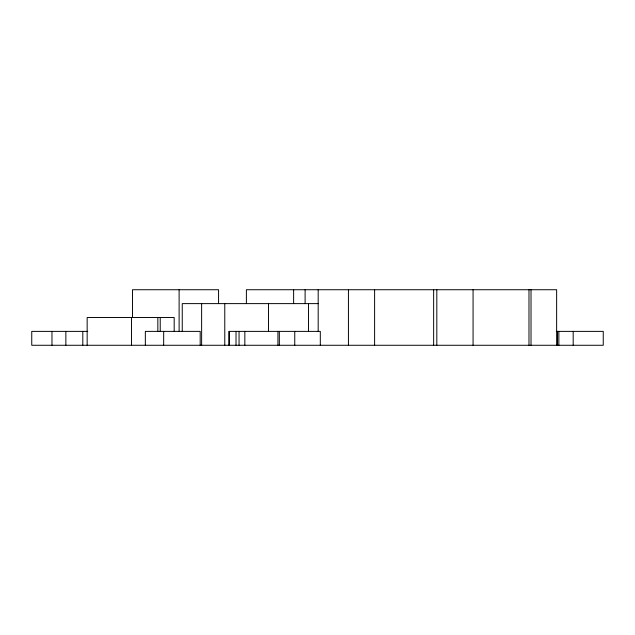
<?xml version="1.0" encoding="UTF-8"?>
<svg xmlns="http://www.w3.org/2000/svg" width="635" height="635" viewBox="0 0 635 635"><rect width="100%" height="100%" fill="white"/><g stroke="black" fill="none" stroke-linecap="round" stroke-linejoin="round"><path stroke-width="0.95" d="M318.31 303.617L182.253 303.617L182.253 331.383M87.765 331.383L31.75 331.383L31.75 345.273L603.25 345.273L603.25 331.383L556.292 331.383M573.183 331.383L573.183 345.273M558.856 331.383L558.856 345.273M557.474 331.383L557.474 345.273M556.641 345.273L556.641 289.727L246.388 289.727L246.388 303.617M531.019 289.727L531.019 345.273M528.979 289.727L528.979 345.273M473.067 289.727L473.067 345.273M436.817 289.727L436.817 345.273M433.649 289.727L433.649 345.273M374.61 289.727L374.61 345.273M348.432 289.727L348.432 345.273M320.31 345.273L320.31 331.383L229.076 331.383L229.076 345.273M318.183 289.727L318.183 331.383M308.483 303.617L308.483 331.383M305.11 289.727L305.11 303.617M294.759 331.383L294.759 345.273M293.624 289.727L293.624 303.617M279.344 331.383L279.344 345.273M277.932 331.383L277.932 345.273M268.518 303.617L268.518 331.383M244.84 331.383L244.84 345.273M239.054 331.383L239.054 345.273M236.022 331.383L236.022 345.273M229.148 331.383L229.148 345.273M224.774 303.617L224.774 345.273M218.567 303.617L218.567 289.727L132.517 289.727L132.517 317.5M201.628 303.617L201.628 345.273M200.192 345.273L200.192 331.383L145.344 331.383L145.344 345.273M179.11 289.727L179.11 331.383M174.18 331.383L174.18 317.5L87.154 317.5L87.154 345.273M163.671 331.383L163.671 345.273M160.226 317.5L160.226 331.383M157.837 317.5L157.837 331.383M131.501 317.5L131.501 345.273M82.804 331.383L82.804 345.273M65.865 331.383L65.865 345.273M51.975 331.383L51.975 345.273"/></g></svg>
